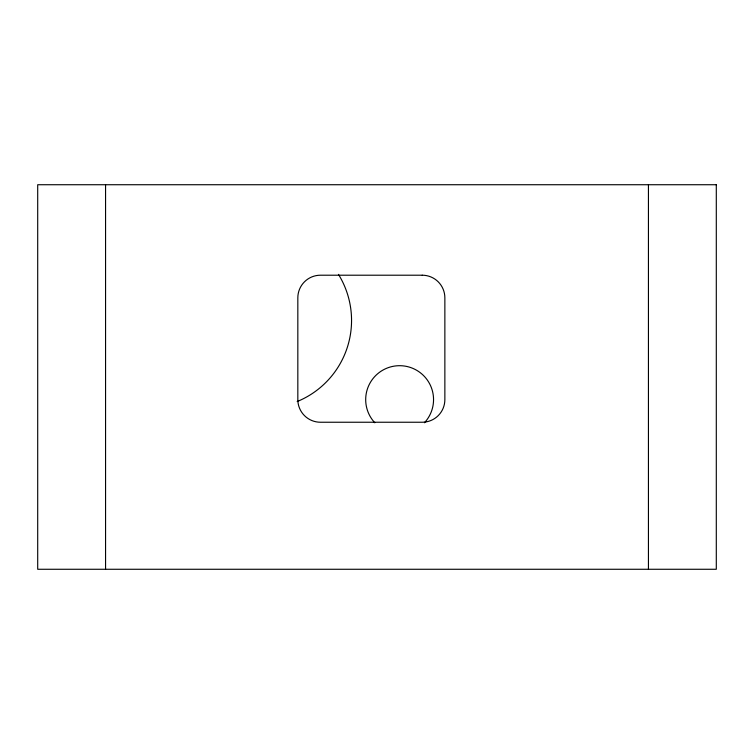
<?xml version="1.0" encoding="UTF-8"?>
<svg xmlns="http://www.w3.org/2000/svg" width="754" height="754" viewBox="0 0 754 754"><rect width="100%" height="100%" fill="white"/><g stroke="black" fill="none" stroke-linecap="round" stroke-linejoin="round"><path stroke-width="1.13" d="M648.44 184.73L648.44 569.27M105.56 184.73L105.56 569.27M374.813 422.768A33.93 33.93 0 0 1 375.907 375.351A33.93 33.93 0 0 1 423.333 375.351A33.93 33.93 0 0 1 424.427 422.768M338.461 274.371A87.653 87.653 0 0 1 297.18 401.543M716.3 184.73L37.7 184.73L37.7 569.27L716.3 569.27L716.3 184.73M422.24 275.21L320.45 275.21A22.62 22.62 0 0 0 297.83 297.83L297.83 399.62A22.62 22.62 0 0 0 320.45 422.24L422.24 422.24A22.62 22.62 0 0 0 444.86 399.62L444.86 297.83A22.62 22.62 0 0 0 422.24 275.21"/></g></svg>
